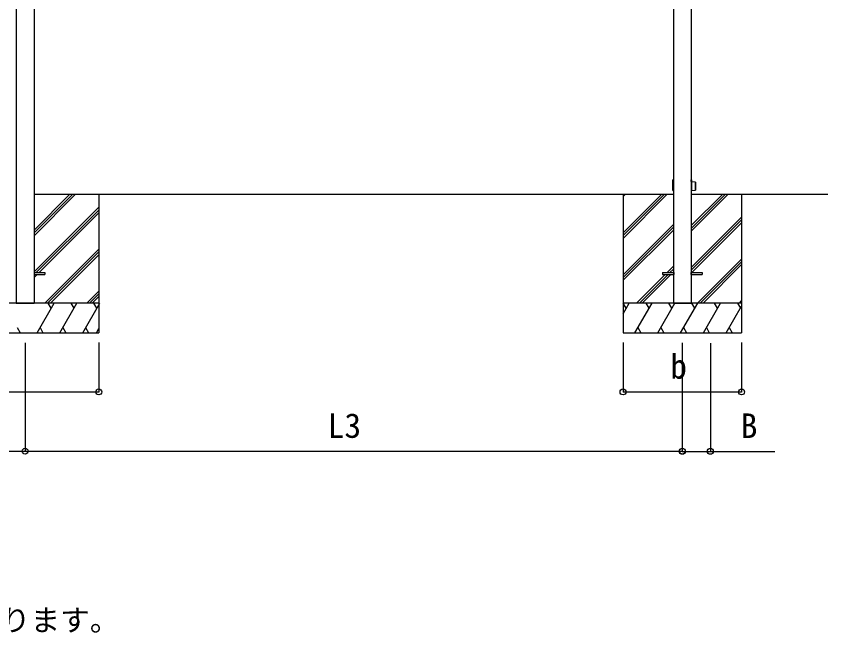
# Model space of a CAD drawing. Units: millimetres, scale not verified. Extents: x -8750 to 8750, y -12999 to 12940.
# Drawn here: x -2892 to 1215, y 1560 to 4704 of the extents above; entities that cross this region are included whole.
import ezdxf
from ezdxf.enums import TextEntityAlignment as Align

# ---------------------------------------------------------------- set-up
doc = ezdxf.new("R2010")
doc.units = ezdxf.units.MM
doc.header["$LTSCALE"] = 70
for name, color, linetype in [('0-2_USER1', 3, 'Continuous'), ('0-3_YKK_11', 7, 'Continuous'), ('0-5_YKK_A1', 4, 'Continuous'), ('0-6_YKK_D', 6, 'Continuous')]:
    doc.layers.add(name, color=color, linetype=linetype)
doc.styles.add('ＭＳ ゴシック', font='')
doc.styles.get('ＭＳ ゴシック').set_extended_font_data('MS Gothic')

msp = doc.modelspace()

# ---------------------------------------------------------------- linework, layer by layer
at = {"layer": '0-3_YKK_11'}
for p, q in [((433.66, 3800.6), (-2801.94, 3800.6)), ((1215.15, 3800.6), (524.06, 3800.6)), ((-2801.94, 3405.59), (-2801.94, 3395.61)), ((433.66, 3405.6), (435.46, 3405.6)), ((433.66, 3405.59), (433.66, 3395.61)), ((435.46, 3395.6), (433.66, 3395.6)), ((435.46, 3405.59), (435.46, 3395.61)), ((522.26, 3405.6), (524.06, 3405.6)), ((522.26, 3405.59), (522.26, 3395.61)), ((524.06, 3395.6), (522.26, 3395.6)), ((524.06, 3405.59), (524.06, 3395.61))]:
    msp.add_line(p, q, dxfattribs=at)
at = {"layer": '0-5_YKK_A1'}
for p, q in [((-2801.94, 6518.76), (-2801.94, 3250.6)), ((524.06, 6518.76), (524.06, 3250.6)), ((431.94, 3875.1), (432.64, 3875.1)), ((432.64, 3874.8), (432.36, 3842.85)), ((432.64, 3875.1), (433.66, 3875.1)), ((432.64, 3875.1), (432.64, 3874.8)), ((433.66, 3874.8), (432.64, 3874.8)), ((524.58, 3874.8), (524.06, 3874.8)), ((524.58, 3875.1), (524.58, 3874.8)), ((524.74, 3856.39), (524.58, 3874.8)), ((525.58, 3874.8), (525.73, 3857.51)), ((545.56, 3863.86), (525.67, 3864.2)), ((545.56, 3842.85), (545.56, 3863.86)), ((545.86, 3863.56), (545.86, 3822.14)), ((432.36, 3842.85), (431.36, 3842.85)), ((433.66, 3842.85), (432.36, 3842.85)), ((432.36, 3842.85), (432.55, 3820.9)), ((432.55, 3820.9), (433.66, 3820.9)), ((432.55, 3820.6), (432.55, 3820.9)), ((525.86, 3842.85), (524.06, 3842.85)), ((524.06, 3820.9), (524.67, 3820.9)), ((524.67, 3820.6), (524.06, 3820.6)), ((524.67, 3820.9), (524.74, 3829.31)), ((524.67, 3820.6), (524.67, 3820.9)), ((525.37, 3820.6), (524.67, 3820.6)), ((525.73, 3828.19), (525.67, 3820.9)), ((525.67, 3821.5), (545.56, 3821.84)), ((525.98, 3856.36), (525.86, 3842.85)), ((525.86, 3842.85), (525.98, 3829.34)), ((545.56, 3821.84), (545.56, 3842.85)), ((-2801.94, 3591.97), (-2593.31, 3800.6)), ((-2801.94, 3606.11), (-2607.45, 3800.6)), ((-2801.94, 3620.25), (-2621.59, 3800.6)), ((-2474.14, 3800.6), (-2474.14, 3100.6)), ((179, 3800.6), (179, 3100.6)), ((179, 3606.42), (373.18, 3800.6)), ((179, 3592.28), (387.32, 3800.6)), ((179, 3578.14), (401.46, 3800.6)), ((179, 3790.27), (189.33, 3800.6)), ((524.2, 3614.97), (709.83, 3800.6)), ((524.2, 3629.11), (695.69, 3800.6)), ((524.2, 3643.25), (681.55, 3800.6)), ((779, 3800.6), (779, 3100.6)), ((-2801.94, 3408.12), (-2474.14, 3735.92)), ((-2790.82, 3405.1), (-2474.14, 3721.78)), ((-2776.68, 3405.1), (-2474.14, 3707.64)), ((524.2, 3431.12), (779, 3685.92)), ((524.2, 3416.98), (779, 3671.78)), ((526.46, 3405.1), (779, 3657.64)), ((179, 3394.29), (433.8, 3649.09)), ((179, 3380.15), (433.8, 3634.95)), ((179, 3366.01), (433.8, 3620.81)), ((-2747.33, 3250.6), (-2474.14, 3523.79)), ((-2733.19, 3250.6), (-2474.14, 3509.65)), ((-2719.05, 3250.6), (-2474.14, 3495.51)), ((555.81, 3250.6), (779, 3473.79)), ((569.95, 3250.6), (779, 3459.65)), ((401.94, 3405.1), (433.8, 3436.96)), ((416.08, 3405.1), (433.8, 3422.82)), ((584.09, 3250.6), (779, 3445.51)), ((-2802.2, 3405.1), (-2747.2, 3405.1)), ((-2802.2, 3396.1), (-2747.2, 3396.1)), ((-2801.94, 3379.84), (-2785.68, 3396.1)), ((-2801.94, 3393.98), (-2799.82, 3396.1)), ((-2747.2, 3405.1), (-2747.2, 3396.1)), ((247.44, 3250.6), (392.94, 3396.1)), ((261.58, 3250.6), (407.08, 3396.1)), ((275.73, 3250.6), (421.23, 3396.1)), ((378.8, 3405.1), (378.8, 3396.1)), ((378.8, 3405.1), (433.8, 3405.1)), ((378.8, 3396.1), (433.8, 3396.1)), ((430.23, 3405.1), (433.8, 3408.67)), ((523.8, 3405.1), (578.8, 3405.1)), ((523.8, 3396.1), (578.8, 3396.1)), ((578.8, 3405.1), (578.8, 3396.1)), ((-2535.2, 3250.6), (-2474.14, 3311.66)), ((-2521.06, 3250.6), (-2474.14, 3297.52)), ((-2474.14, 3250.6), (-3474.14, 3250.6)), ((-2891.84, 3250.6), (-2802.44, 3250.6)), ((-2802.44, 3250.6), (-2801.94, 3250.6)), ((-2786.57, 3100.6), (-2699.97, 3250.6)), ((-2714.97, 3224.62), (-2729.97, 3250.6)), ((-2671.1, 3100.6), (-2584.5, 3250.6)), ((-2599.5, 3224.62), (-2614.5, 3250.6)), ((-2555.63, 3100.6), (-2469.03, 3250.6)), ((-2506.92, 3250.6), (-2474.14, 3283.37)), ((-2484.03, 3224.62), (-2499.03, 3250.6)), ((779, 3250.6), (179, 3250.6)), ((179, 3196.3), (210.35, 3250.6)), ((195.35, 3224.62), (180.35, 3250.6)), ((239.22, 3100.6), (325.82, 3250.6)), ((310.82, 3224.62), (295.82, 3250.6)), ((354.69, 3100.6), (441.29, 3250.6)), ((426.29, 3224.62), (411.29, 3250.6)), ((470.16, 3100.6), (556.76, 3250.6)), ((523.56, 3250.6), (524.06, 3250.6)), ((541.76, 3224.62), (526.76, 3250.6)), ((585.63, 3100.6), (672.23, 3250.6)), ((657.23, 3224.62), (642.23, 3250.6)), ((757.7, 3250.6), (772.7, 3224.62)), ((767.94, 3250.6), (779, 3261.66)), ((701.1, 3100.6), (779, 3235.53)), ((-2887.04, 3126.58), (-2872.04, 3100.6)), ((-2771.57, 3126.58), (-2756.57, 3100.6)), ((-2656.1, 3126.58), (-2641.1, 3100.6)), ((-2540.63, 3126.58), (-2525.63, 3100.6)), ((-2486.58, 3100.6), (-2474.14, 3122.14)), ((254.22, 3126.58), (269.21, 3100.6)), ((369.69, 3126.58), (384.69, 3100.6)), ((485.16, 3126.58), (500.16, 3100.6)), ((600.63, 3126.58), (615.62, 3100.6)), ((716.1, 3126.58), (731.09, 3100.6)), ((-3474.14, 3100.6), (-2474.14, 3100.6)), ((179, 3100.6), (779, 3100.6))]:
    msp.add_line(p, q, dxfattribs=at)
for points in [[(-2892.34, 6518.76), (-2892.34, 3250.6), (-2891.84, 3250.6)], [(433.66, 6518.76), (433.66, 3250.6), (434.16, 3250.6), (523.56, 3250.6)], [(431.55, 3820.9), (431.36, 3842.85), (431.64, 3874.8)], [(524.06, 3875.1), (524.58, 3875.1), (525.28, 3875.1)], [(433.66, 3820.6), (432.55, 3820.6), (431.85, 3820.6)], [(524.74, 3856.39), (525.74, 3856.36), (525.98, 3856.36)], [(524.74, 3829.31), (525.74, 3829.34), (525.98, 3829.34)]]:
    msp.add_lwpolyline(points, dxfattribs=at)
for centre, radius, start, end in [((431.94, 3874.8), 0.3, 90, 179.5), ((525.28, 3874.8), 0.3, 0.5, 90), ((545.56, 3863.56), 0.3, 0, 89), ((431.85, 3820.9), 0.3, 180.5, 270), ((524.7, 3857.43), 1.04, 272.34943, 4.76455), ((524.68, 3828.26), 1.05, 356.22953, 86.65649), ((525.37, 3820.9), 0.3, 270, 359.5), ((545.56, 3822.14), 0.3, 271, 0)]:
    msp.add_arc(centre, radius, start, end, dxfattribs=at)
for centre, start_param, end_param in [((432.64, 3874.8), 4.7124491, 6.2831693), ((524.58, 3874.8), 3.1416086, 4.7123288), ((432.55, 3820.9), 0.000016, 1.5707362), ((524.67, 3820.9), 1.5708565, 3.1415767)]:
    msp.add_ellipse(centre, major_axis=(-1, 0), ratio=0.002618, start_param=start_param, end_param=end_param, dxfattribs=at)
at = {"layer": '0-6_YKK_D'}
for p, q in [((-2847.14, 3049.6), (-2847.14, 2499.6)), ((-2847.14, 3049.6), (-2847.14, 2499.6)), ((-2474.14, 3050.6), (-2474.14, 2799.6)), ((179, 3050.6), (179, 2799.6)), ((478.86, 3049.6), (478.86, 2498.6)), ((478.86, 3048.6), (478.86, 2499.6)), ((620.86, 3047.6), (620.86, 2498.6)), ((779, 3050.6), (779, 2799.6)), ((-3474.14, 2800.6), (-2474.14, 2800.6)), ((179, 2800.6), (779, 2800.6)), ((-3124.14, 2500.6), (-2847.14, 2500.6)), ((-2847.14, 2500.6), (478.86, 2500.6))]:
    msp.add_line(p, q, dxfattribs=at)
msp.add_lwpolyline([(478.86, 2499.6), (620.86, 2499.6), (946.43, 2499.6)], dxfattribs=at)
for centre in [(-2474.14, 2800.6), (179, 2800.6), (779, 2800.6), (-2847.14, 2500.6), (-2847.14, 2500.6), (478.86, 2500.6), (478.86, 2499.6), (620.86, 2499.6)]:
    msp.add_circle(centre, 15, dxfattribs=at)

# ---------------------------------------------------------------- texts
at = {"layer": '0-2_USER1', "style": 'ＭＳ ゴシック'}
msp.add_text('\u3000 A(B)寸法が542mm,942mmの場合、柱移動範囲は200mmとなります。', height=110, dxfattribs=at).set_placement((-6941.89, 1556.58), align=Align.BOTTOM_LEFT)
at = {"layer": '0-6_YKK_D', "style": 'ＭＳ ゴシック'}
for s, p in [('b', (417.66, 2830.6)), ('L3', (-1315.99, 2530.6)), ('B', (774.44, 2529.6))]:
    msp.add_text(s, height=124.6, dxfattribs=at).set_placement(p, align=Align.BOTTOM_LEFT)

doc.saveas('drawing.dxf')
